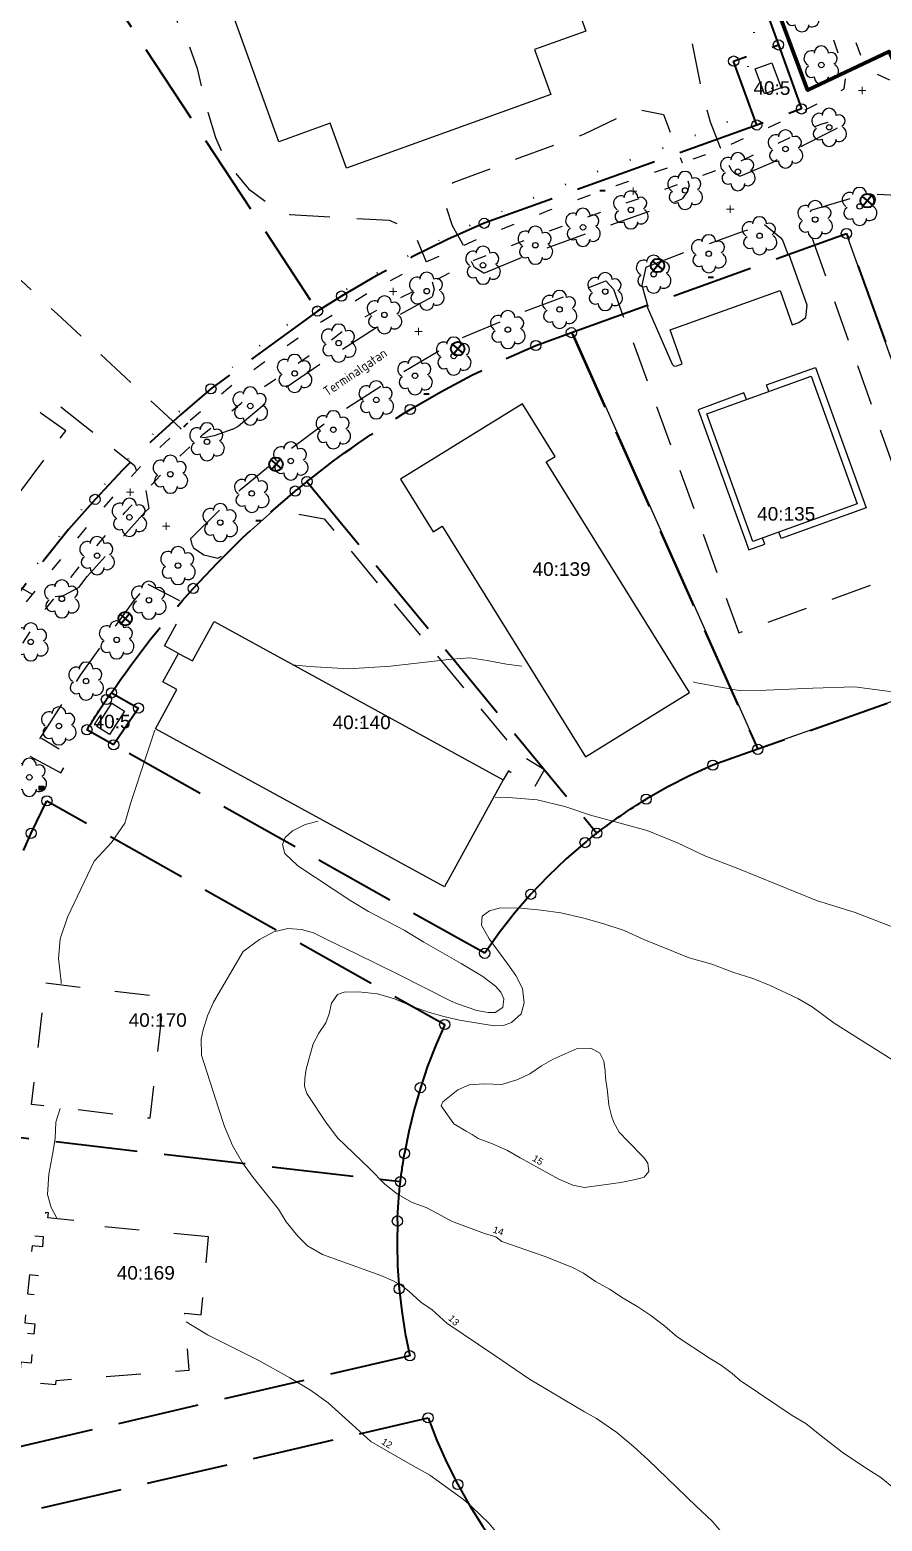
# Model space of a CAD drawing. Header units: metres. Extents: x -12 to 120691, y -61 to 6149382.
# Drawn here: x 119529.7 to 119655.1, y 6148446.3 to 6148665.6 of the extents above; entities that cross this region are included whole.
import ezdxf
from ezdxf.enums import TextEntityAlignment as Align

# ---------------------------------------------------------------- set-up
doc = ezdxf.new("R2010")
doc.units = ezdxf.units.M
for name, pattern in [('Annan_avgränsning_gångban', [6, 2, -4]), ('Annan_avgränsning_körbana', [10, 6, -4]), ('Annan_gräns', [0]), ('Fastighetsgräns', [16, 12, -4]), ('Heldragen__skalber__', [0]), ('Heldragen_linje', [2, 1, 1]), ('Prickad__fast_', [5, 0, -5]), ('Streckad__fast_', [10.24, 5.12, -5.12])]:
    doc.linetypes.add(name, pattern=pattern)
doc.layers.get('0').update_dxf_attribs({"linetype": 'CONTINUOUS'})
for name, color, linetype, lineweight in [('BYGPREL_LINE', 9, 'Streckad__fast_', 25), ('FASTGR_LINE', 7, 'Fastighetsgräns', 35), ('GÅNGBK_LINE', 9, 'Annan_avgränsning_gångban', 25), ('HÖJDK-1_LINE', 9, 'Heldragen_linje', 18), ('HÖJDK-2_LINE', 9, 'Heldragen_linje', 18), ('HÖJDK-5_LINE', 9, 'Heldragen_linje', 18), ('INDUS.L_LINE', 9, 'Heldragen_linje', 25), ('KÖRBANK_LINE', 9, 'Annan_avgränsning_körbana', 25), ('KÖRBSTK_LINE', 9, 'Heldragen_linje', 25), ('KÖRBT.K_LINE', 9, 'Annan_avgränsning_körbana', 25), ('RÄTTIGR_LINE', 9, 'Annan_gräns', 70), ('STAKE_LINE', 9, 'staket', 25), ('TRAFO.L_LINE', 9, 'Heldragen_linje', 25), ('TRAFO.T_LINE', 9, 'Heldragen_linje', 25), ('ÅKER.B_LINE', 9, 'Prickad__fast_', 35)]:
    doc.layers.add(name, color=color, linetype=linetype, lineweight=lineweight)
for name, color, linetype in [('FASTID_POINT', 9, 'CONTINUOUS'), ('FREGNRT_TEXT', 9, 'CONTINUOUS'), ('GRÄ_POINT', 9, 'CONTINUOUS'), ('HPF_POINT', 7, 'CONTINUOUS'), ('HTXT1_TEXT', 9, 'CONTINUOUS'), ('HTXT2_TEXT', 9, 'CONTINUOUS'), ('HTXT5_TEXT', 9, 'CONTINUOUS'), ('STOLP.B_POINT', 9, 'CONTINUOUS'), ('TRÄD.LÖ_POINT', 9, 'CONTINUOUS'), ('VBP_POINT', 9, 'CONTINUOUS'), ('VSV_POINT', 5, 'CONTINUOUS'), ('väg-gatunamn text', 3, 'CONTINUOUS')]:
    doc.layers.add(name, color=color, linetype=linetype)
doc.styles.add('ISO', font='iso.shx')
doc.styles.add('Standard_CAD', font='ARIAL.TTF', dxfattribs={"height": 0.2})
doc.linetypes.add('staket', pattern='A,15,["//",ISO,S=3,R=0,X=0,Y=-1.5],15', length=30)

# ---------------------------------------------------------------- blocks, each defined once
blk = doc.blocks.new('Gränspunkt')
at = {"color": 0, "linetype": 'Heldragen__skalber__', "lineweight": 25}
blk.add_circle((0, 0), 0.5, dxfattribs=at)
blk = doc.blocks.new('Rutnätspunkt_1')
at = {"color": 0, "linetype": 'Heldragen__skalber__', "lineweight": 25, "flags": 128}
for points in [[(-0.5, 0), (-0.08, 0)], [(0, 0.5), (0, 0.08)], [(0.5, 0), (0.08, 0)], [(0, -0.5), (0, -0.08)]]:
    blk.add_lwpolyline(points, dxfattribs=at)
blk = doc.blocks.new('Plus__fast_')
at = {"color": 0, "linetype": 'Heldragen__skalber__', "lineweight": 0, "flags": 128}
for points in [[(-0.0675, 0), (0.0675, 0)], [(0, -0.0675), (0, 0.0675)]]:
    blk.add_lwpolyline(points, dxfattribs=at)
blk = doc.blocks.new('Belysningsstolpe')
at = {"color": 0, "linetype": 'Heldragen__skalber__', "lineweight": 35, "flags": 128}
for points in [[(-0.38, 0.32), (0.38, -0.32)], [(-0.32, -0.38), (0.32, 0.38)]]:
    blk.add_lwpolyline(points, dxfattribs=at)
at = {"color": 0, "linetype": 'Heldragen__skalber__', "lineweight": 35}
blk.add_circle((0, 0), 0.5, dxfattribs=at)
blk = doc.blocks.new('LÖVTRÄD', base_point=(2, 2))
blk.add_circle((2, 2), 0.08)
for centre, radius, start, end in [((1.712, 2.192), 0.222, 59.744, 239.744), ((2, 2.352), 0.208, 0, 180), ((2.288, 2.192), 0.179, 296.565, 116.565), ((1.712, 1.808), 0.179, 116.565, 296.565), ((2.288, 1.808), 0.222, 239.744, 59.744), ((2, 1.648), 0.208, 180, 0)]:
    blk.add_arc(centre, radius, start, end)
blk = doc.blocks.new('VBP')
blk.add_hatch(color=0).paths.add_polyline_path([(0.4, -0.3), (-0.4, -0.3), (-0.4, 0.3), (0.4, 0.3)], flags=0)
at = {"color": 0, "linetype": 'Heldragen__skalber__', "lineweight": 0, "flags": 128}
blk.add_lwpolyline([(0.4, -0.3), (-0.4, -0.3), (-0.4, 0.3), (0.4, 0.3), (0.4, -0.3)], dxfattribs=at)
blk = doc.blocks.new('Ventil')
at = {"color": 0, "linetype": 'Heldragen__skalber__', "lineweight": 35, "flags": 128}
blk.add_lwpolyline([(-0.4, 0), (0.4, 0)], dxfattribs=at)

msp = doc.modelspace()

# ---------------------------------------------------------------- linework, layer by layer
at = {"layer": 'BYGPREL_LINE', "flags": 128}
for points in [[(119532.049, 6148525.425), (119549.432, 6148523.406), (119547.355, 6148505.526), (119529.972, 6148507.545), (119532.049, 6148525.425)], [(119556.014, 6148488.084), (119540.387, 6148489.598), (119540.435, 6148490.096), (119532.373, 6148490.878), (119532.446, 6148491.624), (119532.047, 6148491.663), (119531.974, 6148490.916), (119530.482, 6148491.06), (119530.211, 6148488.274), (119531.704, 6148488.129), (119531.56, 6148486.636), (119530.066, 6148486.781), (119529.797, 6148483.994), (119531.29, 6148483.849), (119531.145, 6148482.356), (119529.652, 6148482.501), (119529.382, 6148479.714), (119530.874, 6148479.57), (119530.73, 6148478.077), (119529.237, 6148478.222), (119528.966, 6148475.434), (119530.459, 6148475.29), (119530.315, 6148473.797), (119528.821, 6148473.941), (119528.552, 6148471.154), (119530.045, 6148471.009), (119529.9, 6148469.516), (119528.407, 6148469.661), (119528.137, 6148466.875), (119529.63, 6148466.73), (119529.558, 6148465.983), (119529.956, 6148465.944), (119530.028, 6148466.692), (119533.532, 6148466.351), (119533.592, 6148466.969), (119553.15, 6148468.496), (119552.496, 6148476.87), (119554.903, 6148476.637), (119556.014, 6148488.084)]]:
    msp.add_lwpolyline(points, dxfattribs=at)
at = {"layer": 'FASTGR_LINE', "flags": 128}
for points in [[(119560.021, 6148723.762), (119611.369, 6148742.278), (119639.819, 6148663.385)], [(119520.459, 6148702.832), (119572.039, 6148624.248)], [(119636.626, 6148651.604), (119633.234, 6148661.01), (119639.819, 6148663.385)], [(119639.819, 6148663.385), (119643.211, 6148653.978), (119636.626, 6148651.604)], [(119636.626, 6148651.604), (119596.557, 6148637.154)], [(119596.557, 6148637.154), (119591.167, 6148634.765), (119585.871, 6148632.182), (119580.669, 6148629.408), (119575.57, 6148626.447)], [(119609.365, 6148621.074), (119649.817, 6148635.661), (119672.605, 6148572.465), (119636.78, 6148559.793)], [(119575.57, 6148626.447), (119572.039, 6148624.248)], [(119572.039, 6148624.248), (119556.352, 6148612.816)], [(119585.668, 6148609.766), (119590.155, 6148612.371), (119594.731, 6148614.813), (119599.394, 6148617.087), (119604.138, 6148619.19)], [(119604.138, 6148619.19), (119609.365, 6148621.074)], [(119609.365, 6148621.074), (119636.78, 6148559.793)], [(119556.352, 6148612.816), (119551.872, 6148608.985), (119547.534, 6148604.993), (119543.343, 6148600.847), (119539.307, 6148596.551)], [(119553.757, 6148583.457), (119557.309, 6148587.237), (119560.996, 6148590.886), (119564.814, 6148594.399), (119568.756, 6148597.771)], [(119570.481, 6148599.171), (119613.111, 6148547.464)], [(119539.307, 6148596.551), (119535.428, 6148592.112), (119531.712, 6148587.534), (119528.166, 6148582.825), (119524.793, 6148577.99)], [(119541.738, 6148568.088), (119545.711, 6148565.861), (119542.046, 6148560.458)], [(119542.046, 6148560.458), (119538.113, 6148562.67)], [(119596.617, 6148529.788), (119542.046, 6148560.458)], [(119636.78, 6148559.793), (119630.18, 6148557.458)], [(119630.18, 6148557.458), (119626.83, 6148555.949), (119623.556, 6148554.278), (119620.365, 6148552.451)], [(119529.92, 6148547.44), (119532.233, 6148552.209), (119590.735, 6148519.328)], [(119523.184, 6148529.942), (119524.652, 6148534.397), (119526.266, 6148538.801), (119528.022, 6148543.151), (119529.92, 6148547.44)], [(119611.377, 6148546.076), (119608.598, 6148543.67), (119605.938, 6148541.13), (119603.404, 6148538.468)], [(119603.404, 6148538.468), (119601.002, 6148535.685), (119598.738, 6148532.789), (119596.617, 6148529.788)], [(119590.735, 6148519.328), (119589.408, 6148516.279), (119588.213, 6148513.176), (119587.156, 6148510.025)], [(119587.156, 6148510.025), (119586.237, 6148506.828), (119585.459, 6148503.596), (119584.822, 6148500.332)], [(119517.674, 6148503.94), (119584.226, 6148496.209)], [(119583.78, 6148490.416), (119583.721, 6148487.09), (119583.81, 6148483.766), (119584.043, 6148480.449)], [(119584.043, 6148480.449), (119584.421, 6148477.145), (119584.944, 6148473.86), (119585.609, 6148470.601)], [(119585.609, 6148470.601), (119520.36, 6148455.383)], [(119360.066, 6148408.243), (119588.293, 6148461.473)], [(119588.293, 6148461.473), (119589.596, 6148458.135), (119591.054, 6148454.864), (119592.665, 6148451.665)], [(119592.665, 6148451.665), (119594.426, 6148448.544), (119596.332, 6148445.511), (119598.377, 6148442.572)]]:
    msp.add_lwpolyline(points, dxfattribs=at)
for points in [[(119570.481, 6148599.171, -0.0324079), (119585.668, 6148609.766)], [(119568.756, 6148597.771, -0.0038841), (119570.481, 6148599.171)], [(119541.738, 6148568.088, -0.0341494), (119553.757, 6148583.457)], [(119538.113, 6148562.67, -0.0092636), (119540.984, 6148567.123, -0.002141), (119541.738, 6148568.088)], [(119613.111, 6148547.464, -0.0289821), (119620.365, 6148552.451)], [(119611.377, 6148546.076, -0.0073069), (119613.111, 6148547.464)], [(119584.226, 6148496.209, -0.0137059), (119584.822, 6148500.332)], [(119583.78, 6148490.416, -0.0191194), (119584.226, 6148496.209)]]:
    msp.add_lwpolyline(points, format="xyb", dxfattribs=at)
at = {"layer": 'GÅNGBK_LINE', "flags": 128}
for points in [[(119517.805, 6148568.902), (119519.37, 6148568.649), (119520.628, 6148569.248), (119521.546, 6148570.099), (119528.547, 6148580.631), (119538.938, 6148593.493), (119547.156, 6148602.695), (119553.188, 6148608.103), (119559.122, 6148613.112), (119565.752, 6148617.89), (119572.402, 6148622.552), (119580.486, 6148627.549), (119587.565, 6148631.282), (119596.572, 6148635.265), (119606.212, 6148639.126), (119615.945, 6148642.718), (119630.014, 6148647.575), (119638.299, 6148651.202), (119642.247, 6148653.115), (119646.579, 6148655.223), (119649.493, 6148656.938), (119649.738, 6148659.016), (119644.929, 6148672.781), (119637.999, 6148691.911), (119628.664, 6148717.621), (119621.64, 6148737.03), (119615.742, 6148753.49), (119610.614, 6148767.749), (119609.459, 6148771.274), (119608.441, 6148773.506), (119607.195, 6148775.094), (119605.91, 6148775.858), (119603.639, 6148775.982), (119602.499, 6148775.662), (119593.137, 6148771.913), (119579.829, 6148766.506), (119569.316, 6148762.569), (119561.703, 6148760.219), (119549.316, 6148756.784), (119541.358, 6148754.923), (119534.025, 6148752.642), (119529.676, 6148751.054), (119524.594, 6148748.67), (119518.204, 6148745.284), (119511.15, 6148741.563), (119505.237, 6148738.593), (119499.758, 6148735.841), (119495.093, 6148733.825), (119489.609, 6148731.497), (119486.4, 6148730.597), (119482.537, 6148729.765), (119472.112, 6148728.506), (119460.769, 6148726.544), (119452.646, 6148724.955), (119445.926, 6148722.991), (119440.37, 6148721.358), (119438.09, 6148720.473), (119437.551, 6148719.344), (119437.757, 6148717.016), (119440.27, 6148707.448), (119442.85, 6148696.735), (119446.649, 6148680.536), (119447.883, 6148673.094), (119447.928, 6148668.497), (119447.59, 6148663.275), (119446.867, 6148658.612), (119445.7, 6148654.414), (119443.105, 6148648.915), (119440.578, 6148645.031), (119436.947, 6148640.654), (119433.34, 6148635.87), (119431.581, 6148632.757), (119430.561, 6148629.611), (119430.325, 6148626.109), (119430.985, 6148622.146), (119432.095, 6148619.433), (119432.809, 6148617.629), (119434.425, 6148615.81)], [(119656.222, 6148658.222), (119652.878, 6148659.67), (119652.54, 6148660.198), (119646.503, 6148676.651), (119639.386, 6148696.631), (119631.159, 6148719.15), (119622.064, 6148744.48), (119616.967, 6148758.772), (119613.763, 6148768.627), (119615.919, 6148769.468), (119618.321, 6148769.697), (119619.648, 6148769.712)], [(119554.809, 6148605.733), (119555.176, 6148606.076), (119560.785, 6148610.717), (119566.807, 6148614.938), (119572.153, 6148618.615), (119577.17, 6148622.325), (119582.483, 6148625.37), (119588.123, 6148628.154), (119595.152, 6148631.773), (119600.276, 6148633.795), (119607.896, 6148636.698), (119614.055, 6148638.947), (119622.603, 6148641.969), (119634.005, 6148646.204), (119638.411, 6148648.285), (119643.159, 6148650.534), (119646.059, 6148651.745), (119647.953, 6148652.213), (119648.751, 6148652.077), (119649.674, 6148651.935)], [(119524.967, 6148565.72), (119524.113, 6148565.829), (119523.753, 6148566.373), (119523.819, 6148568.056), (119524.334, 6148568.97), (119532.047, 6148580.403), (119537.25, 6148586.985), (119543.682, 6148594.6), (119550.156, 6148601.399), (119554.809, 6148605.733)]]:
    msp.add_lwpolyline(points, dxfattribs=at)
at = {"layer": 'HÖJDK-1_LINE', "flags": 128}
for points in [[(119598.157, 6148552.744), (119600.116, 6148552.695), (119604.329, 6148552.348), (119608.397, 6148551.4), (119612.155, 6148550.089), (119620.508, 6148547.864), (119625.076, 6148546.002), (119628.98, 6148544.14), (119633.832, 6148542.252), (119645.437, 6148537.576), (119651.112, 6148535.788), (119656.569, 6148533.676), (119667.051, 6148529.655), (119677.304, 6148525.876), (119683.88, 6148523.369), (119688.293, 6148521.441), (119699.247, 6148516.243), (119702.831, 6148514.706), (119706.663, 6148513.44), (119713.604, 6148510.847), (119716.186, 6148509.562), (119719.224, 6148507.649), (119726.659, 6148502.712), (119729.055, 6148501.129), (119730.456, 6148499.865), (119733.573, 6148496.514), (119738.944, 6148491.086), (119739.273, 6148490.803)], [(119758.023, 6148464.254), (119758.087, 6148464.142), (119758.629, 6148462.804), (119759.139, 6148461.094), (119760.336, 6148458.72), (119760.435, 6148457.335), (119761.238, 6148455.351), (119763.158, 6148452.301), (119765.768, 6148449.517), (119767.225, 6148447.847), (119767.871, 6148446.014), (119768.427, 6148443.71), (119768.642, 6148441.859), (119768.016, 6148440.401), (119767.44, 6148438.867), (119765.658, 6148433.552), (119764.89, 6148430.115), (119763.948, 6148426.751), (119763.283, 6148425.466), (119762.343, 6148423.941), (119760.792, 6148421.966), (119759.267, 6148420.362), (119756.557, 6148418.179), (119752.961, 6148416.276), (119748.656, 6148414.578), (119745.36, 6148413.458), (119742.335, 6148412.188), (119739.07, 6148410.624), (119733.619, 6148408.386), (119732.181, 6148408.051), (119722.163, 6148406.162), (119717.218, 6148406.038), (119715.017, 6148406.421), (119712.79, 6148407.025), (119709.972, 6148407.924), (119707.276, 6148408.562), (119698.076, 6148410.758), (119695.512, 6148411.925), (119687.011, 6148416.012), (119683.552, 6148418.242), (119678.537, 6148421.354), (119671.107, 6148425.682), (119667.819, 6148426.746), (119664.209, 6148428.084), (119660.403, 6148429.767), (119657.191, 6148431.762), (119654.795, 6148433.041), (119649.16, 6148435.858), (119644.636, 6148437.488), (119639.326, 6148439.059), (119634.727, 6148441.094), (119632.324, 6148443.641), (119630.096, 6148446.265), (119627.738, 6148448.481), (119620.661, 6148455.273), (119618.527, 6148457.248), (119616.059, 6148459.324), (119613.045, 6148461.37), (119611.273, 6148462.333), (119603.219, 6148467.151), (119598.132, 6148470.648), (119591.074, 6148475.414), (119588.878, 6148477.354), (119587.21, 6148478.48), (119585.459, 6148480.099), (119584.397, 6148480.949), (119583.15, 6148481.624), (119581.32, 6148482.394), (119572.754, 6148485.513), (119570.556, 6148486.789), (119569.13, 6148488.165), (119567.401, 6148490.318), (119566.273, 6148492.166), (119562.586, 6148496.806), (119561.014, 6148498.957), (119559.531, 6148501.512), (119558.35, 6148504.337), (119557.444, 6148507.038), (119554.947, 6148514.787), (119554.933, 6148517.138), (119555.211, 6148518.542), (119555.864, 6148520.594), (119556.754, 6148522.597), (119561.116, 6148530.033), (119563.486, 6148531.803), (119565.593, 6148532.953), (119567.649, 6148533.428), (119569.678, 6148533.279), (119571.434, 6148532.787), (119573.708, 6148531.666), (119577.76, 6148529.729), (119583.84, 6148526.737), (119591.667, 6148522.753), (119592.619, 6148522.372), (119595.45, 6148521.394), (119597.107, 6148521.097), (119598.147, 6148521.069), (119599.306, 6148521.832), (119599.409, 6148523.106), (119599.015, 6148524.073), (119598.21, 6148524.978), (119596.346, 6148526.359), (119593.158, 6148528.283), (119587.674, 6148531.425), (119584.76, 6148533.196), (119579.545, 6148535.959), (119576.927, 6148537.528), (119569.121, 6148542.636), (119567.219, 6148544.475), (119566.867, 6148545.788), (119567.251, 6148546.826), (119568.369, 6148547.807), (119570.203, 6148548.73), (119572.127, 6148549.208)]]:
    msp.add_lwpolyline(points, dxfattribs=at)
at = {"layer": 'HÖJDK-2_LINE', "flags": 128}
for points in [[(119568.281, 6148572.232), (119570.875, 6148571.993), (119576.642, 6148571.64), (119582.749, 6148572), (119591.782, 6148573.07), (119594.43, 6148573.228), (119597.003, 6148572.851), (119599.823, 6148572.323), (119602.102, 6148572.009)], [(119627.26, 6148569.692), (119627.542, 6148569.624), (119634.351, 6148568.409), (119638.027, 6148568.47), (119644.872, 6148568.766), (119651.011, 6148568.988), (119655.848, 6148568.344), (119661.527, 6148567.886), (119665.899, 6148567.15), (119669.607, 6148565.644), (119672.616, 6148564.091), (119675.655, 6148562.363), (119678.867, 6148560.75), (119681.587, 6148559.817), (119687.935, 6148557.687), (119690.682, 6148557.562), (119693.102, 6148557.702), (119694.13, 6148558.032), (119695.118, 6148558.311), (119696.623, 6148557.987), (119697.945, 6148557.149), (119698.813, 6148557.431), (119698.816, 6148557.535)], [(119534.316, 6148525.336), (119534.303, 6148525.632), (119533.945, 6148529.048), (119534.167, 6148531.895), (119535.281, 6148535.083), (119539.168, 6148543.356), (119541.712, 6148546.106), (119543.69, 6148548.908), (119544.629, 6148552.116), (119546.751, 6148558.508), (119548.124, 6148562.631)], [(119745.15, 6148449.352), (119745.073, 6148448.09), (119745.376, 6148444.333), (119745.379, 6148439.828), (119744.803, 6148437.628), (119743.838, 6148435.205), (119742.301, 6148432.809), (119740.851, 6148431.056), (119739.054, 6148429.1), (119736.995, 6148427.393), (119731.313, 6148423.104), (119728.089, 6148421.166), (119726.055, 6148420.102), (119724.173, 6148419.501), (119722.068, 6148419.263), (119719.642, 6148419.27), (119713.655, 6148419.796), (119711.331, 6148420.73), (119706.337, 6148422.872), (119703.915, 6148423.833), (119695.642, 6148427.87), (119691.614, 6148429.857), (119689.28, 6148431.341), (119681.748, 6148436.645), (119679.475, 6148437.951), (119676.04, 6148439.845), (119674.842, 6148440.294), (119673.382, 6148440.707), (119671.663, 6148441.031), (119668.694, 6148441.273), (119662.707, 6148442.238), (119660.619, 6148444.054), (119659.529, 6148446.038), (119658.591, 6148448.442), (119656.787, 6148451.121), (119654.874, 6148452.697), (119652.454, 6148454.198), (119649.218, 6148456.438), (119645.885, 6148458.951), (119643.861, 6148460.637), (119641.835, 6148461.823), (119639.588, 6148463.338), (119634.203, 6148466.964), (119633.018, 6148467.972), (119631.438, 6148469.152), (119629.684, 6148470.252), (119624.917, 6148473.402), (119623.116, 6148474.95), (119621.066, 6148476.513), (119619.165, 6148477.798), (119616.991, 6148479.082), (119614.99, 6148480.412), (119612.915, 6148481.541), (119611.161, 6148482.74), (119609.456, 6148483.626), (119605.377, 6148485.228), (119599.146, 6148487.404), (119598.271, 6148488.068), (119596.613, 6148488.568), (119591.744, 6148490.375), (119589.693, 6148491.529), (119587.988, 6148492.396), (119585.936, 6148493.161), (119583.787, 6148494.383), (119581.935, 6148495.852), (119579.748, 6148498.075), (119574.973, 6148502.659), (119573.261, 6148504.942), (119570.479, 6148509.16), (119570.131, 6148510.273), (119570.145, 6148511.387), (119570.355, 6148512.747), (119571.386, 6148516.457), (119572.206, 6148518.063), (119573.238, 6148519.545), (119573.74, 6148520.905), (119574.1, 6148522.463), (119574.954, 6148523.711), (119575.946, 6148524.058), (119578.05, 6148524.123), (119580.87, 6148523.811), (119583.343, 6148523.108), (119586.012, 6148521.976), (119588.485, 6148521.106), (119590.586, 6148520.482), (119592.912, 6148519.978), (119598.032, 6148519.103), (119599.381, 6148519.161), (119600.584, 6148519.634), (119601.985, 6148520.874), (119602.427, 6148522.507), (119602.177, 6148524.61), (119601.213, 6148526.52), (119600.031, 6148528.207), (119597.273, 6148531.928), (119596.14, 6148533.936), (119596.249, 6148535.272), (119597.302, 6148536.05), (119598.925, 6148536.478), (119601.92, 6148536.416), (119604.938, 6148536.139), (119607.809, 6148535.74), (119611.221, 6148534.954), (119614.14, 6148534.106), (119617.107, 6148533.121), (119620.048, 6148531.844), (119626.673, 6148529.129), (119630.011, 6148528.211), (119633.101, 6148527.037), (119636.192, 6148526.017), (119638.59, 6148525.067), (119642.692, 6148523.165), (119644.792, 6148521.909), (119648.002, 6148519.509), (119656.481, 6148514.173), (119666.655, 6148508.499), (119669.152, 6148507.489), (119671.203, 6148506.852), (119674.419, 6148506.107), (119678.58, 6148505.318), (119681.745, 6148504.276), (119684.118, 6148503.085), (119689.159, 6148500.58), (119694.573, 6148498.451), (119699.244, 6148496.41), (119702.258, 6148494.749), (119711.203, 6148489.999), (119715.156, 6148487.651), (119716.552, 6148486.574), (119717.922, 6148485.6), (119719.749, 6148484.198), (119720.416, 6148483.723), (119723.131, 6148481.43), (119726.416, 6148478.892), (119730.096, 6148475.535), (119731.091, 6148474.258), (119732.081, 6148472.497), (119735.792, 6148466.694), (119737.936, 6148462.962), (119738.293, 6148461.872), (119739.06, 6148459.815), (119740.482, 6148456.333), (119741.226, 6148454.622), (119741.906, 6148452.752), (119745.15, 6148449.352)], [(119533.667, 6148490.836), (119532.878, 6148492.414), (119532.298, 6148494.341), (119532.492, 6148497.31), (119533.106, 6148500.426), (119533.432, 6148502.579), (119533.546, 6148504.952), (119534.167, 6148506.96)], [(119695.661, 6148388.054), (119695.655, 6148388.085), (119693.75, 6148390.987), (119691.206, 6148393.99), (119689.934, 6148395.751), (119687.18, 6148399.467), (119684.934, 6148401.364), (119682.291, 6148402.884), (119679.3, 6148404.052), (119676.61, 6148404.757), (119670.775, 6148406.672), (119668.4, 6148407.144), (119665.734, 6148407.453), (119662.64, 6148407.575), (119654.851, 6148407.856), (119651.611, 6148408.666), (119648.002, 6148410.049), (119644.642, 6148412.031), (119642.45, 6148413.553), (119640.475, 6148415.225), (119638.425, 6148416.493), (119635.41, 6148418.079), (119628.448, 6148421.645), (119624.425, 6148423.179), (119618.276, 6148425.849), (119615.264, 6148428.105), (119610.077, 6148431.423), (119607.761, 6148432.903), (119605.463, 6148434.22), (119603.091, 6148436.668), (119601.656, 6148439.321), (119601.265, 6148440.676), (119599.746, 6148443.008), (119597.239, 6148445.986), (119594.672, 6148448.451), (119593.519, 6148449.458), (119588.568, 6148453.022), (119584.985, 6148455.037), (119579.877, 6148457.977), (119577.187, 6148460.45), (119573.583, 6148463.688), (119571.015, 6148465.52), (119567.977, 6148467.366), (119563.387, 6148469.886), (119555.85, 6148473.668), (119552.707, 6148475.573)]]:
    msp.add_lwpolyline(points, dxfattribs=at)
at = {"layer": 'HÖJDK-5_LINE', "flags": 128}
msp.add_lwpolyline([(119590.195, 6148507.361), (119590.452, 6148507.948), (119592.685, 6148509.712), (119594.345, 6148510.431), (119596.524, 6148510.588), (119599.122, 6148510.496), (119601.502, 6148511.241), (119603.236, 6148512.058), (119604.991, 6148513.229), (119606.702, 6148514.214), (119610.197, 6148515.768), (119612.252, 6148515.829), (119613.561, 6148515.121), (119614.153, 6148513.943), (119614.335, 6148512.531), (119614.395, 6148511.473), (119614.681, 6148509.443), (119614.859, 6148507.437), (119615.283, 6148505.889), (119615.622, 6148504.922), (119616.412, 6148503.509), (119617.705, 6148502.106), (119620.03, 6148499.746), (119620.633, 6148498.903), (119620.762, 6148497.716), (119620.067, 6148496.861), (119618.79, 6148496.506), (119616.661, 6148496.089), (119611.288, 6148495.331), (119609.587, 6148495.699), (119607.536, 6148496.565), (119601.853, 6148499.713), (119599.975, 6148500.772), (119597.751, 6148501.774), (119595.674, 6148502.532), (119594.785, 6148503.138), (119593.888, 6148503.63), (119592.092, 6148504.711), (119592.079, 6148504.717), (119590.195, 6148507.361)], dxfattribs=at)
at = {"layer": 'INDUS.L_LINE', "flags": 128}
for points in [[(119545.849, 6148706.006), (119590.992, 6148722.283), (119611.498, 6148665.407), (119603.963, 6148662.691), (119606.338, 6148656.103), (119576.286, 6148645.269), (119573.91, 6148651.856), (119566.356, 6148649.132), (119545.849, 6148706.006)], [(119651.393, 6148595.915), (119636.037, 6148590.378), (119629.279, 6148609.12), (119644.634, 6148614.657), (119651.393, 6148595.915)], [(119626.749, 6148568.158), (119605.68, 6148602.072), (119606.982, 6148602.878), (119602.186, 6148610.623), (119584.245, 6148599.518), (119589.034, 6148591.783), (119590.359, 6148592.604), (119611.437, 6148558.671), (119626.749, 6148568.158)], [(119556.847, 6148578.591), (119599.353, 6148555.311), (119590.715, 6148539.542), (119548.2, 6148562.817), (119551.335, 6148568.612), (119549.3, 6148569.728), (119551.584, 6148573.905), (119553.651, 6148572.808), (119556.847, 6148578.591)]]:
    msp.add_lwpolyline(points, dxfattribs=at)
at = {"layer": 'KÖRBANK_LINE', "flags": 128}
for points in [[(119634.167, 6148644.109), (119634.558, 6148644.22), (119638.877, 6148646.108), (119643.328, 6148648.563), (119648.149, 6148650.982), (119649.674, 6148651.935)], [(119634.167, 6148644.109), (119633.459, 6148644.412), (119632.954, 6148644.916), (119632.577, 6148645.674)], [(119626.471, 6148643.406), (119626.694, 6148642.689), (119626.391, 6148641.78), (119625.685, 6148640.77)], [(119644.642, 6148639.091), (119644.952, 6148639.16), (119650.7, 6148640.906), (119654.248, 6148641.46), (119657.249, 6148641.302), (119660.049, 6148640.523), (119662.625, 6148639.175), (119665.268, 6148636.782), (119667.894, 6148632.968), (119671.732, 6148626.547), (119674.665, 6148620.549), (119677.369, 6148614.364), (119682.714, 6148600.455), (119688.323, 6148587.177), (119693.179, 6148576.977), (119698.455, 6148566.262), (119706.185, 6148551.745), (119712.728, 6148540.103), (119720.546, 6148527.528), (119726.802, 6148517.633), (119737.17, 6148502.551), (119750.285, 6148483.867), (119764.82, 6148463.494), (119765.266, 6148462.632), (119765.369, 6148460.998), (119765.231, 6148459.81), (119764.605, 6148458.513), (119763.563, 6148457.339), (119769.102, 6148450.042), (119770.918, 6148451.238), (119773.016, 6148450.845), (119775.437, 6148447.595), (119781.469, 6148437.32), (119787.746, 6148427.081), (119791.993, 6148418.769), (119796.222, 6148410.644), (119800.965, 6148400.208), (119803.8, 6148393.324), (119806.788, 6148384.857), (119809.473, 6148377.701)], [(119596.512, 6148629.797), (119603.478, 6148632.698), (119613.23, 6148636.242), (119624.737, 6148640.353), (119625.685, 6148640.77)], [(119620.324, 6148630.691), (119626.082, 6148632.902), (119634.693, 6148635.999), (119637.747, 6148636.996)], [(119637.747, 6148636.996), (119640.195, 6148634.999), (119640.457, 6148634.58), (119641.269, 6148632.449)], [(119596.512, 6148629.797), (119595.12, 6148630.637), (119594.664, 6148631.521)], [(119620.324, 6148630.692), (119619.731, 6148628.044), (119620.588, 6148624.936)], [(119553.333, 6148590.749), (119560.707, 6148598.004), (119567.477, 6148603.525), (119574.972, 6148609.114), (119584.278, 6148615.078), (119592.704, 6148620.077), (119602.227, 6148624.076), (119613.723, 6148628.384), (119614.434, 6148628.669)], [(119588.872, 6148628.54), (119589.195, 6148627.478), (119588.917, 6148626.358)], [(119559.58, 6148606.858), (119560.327, 6148607.284), (119560.429, 6148607.37), (119566.453, 6148612.404), (119573.06, 6148616.917), (119580.53, 6148621.754), (119587.708, 6148625.719), (119588.917, 6148626.358)], [(119551.963, 6148606.898), (119551.822, 6148607.029)], [(119559.58, 6148606.858), (119556.826, 6148605.889), (119555.398, 6148605.609), (119554.763, 6148605.691)], [(119546.787, 6148597.861), (119547.209, 6148595.21)], [(119536.943, 6148583.58), (119538.169, 6148585.188), (119546.706, 6148594.73), (119547.209, 6148595.21)], [(119531.189, 6148561.318), (119537.178, 6148570.701), (119545.059, 6148581.702), (119547.12, 6148584.05)], [(119536.943, 6148583.58), (119534.609, 6148582.371), (119533.469, 6148582.202)], [(119529.743, 6148558.768), (119534.274, 6148556.352), (119535.782, 6148558.719), (119531.447, 6148561.363)]]:
    msp.add_lwpolyline(points, dxfattribs=at)
at = {"layer": 'KÖRBSTK_LINE', "flags": 128}
for points in [[(119620.588, 6148624.936), (119620.506, 6148624.891), (119624.214, 6148616.444), (119624.502, 6148616.156), (119624.891, 6148616.172), (119625.671, 6148616.49), (119623.893, 6148621.473), (119640.066, 6148627.26), (119641.85, 6148622.219), (119642.823, 6148622.568), (119643.828, 6148623.287), (119644.038, 6148625.094), (119641.389, 6148632.492), (119641.269, 6148632.449)], [(119638.408, 6148612.412), (119638.048, 6148613.409), (119645.273, 6148615.958), (119652.704, 6148595.33), (119640.243, 6148590.808), (119639.896, 6148591.769)], [(119635.115, 6148611.225), (119634.747, 6148612.244), (119628.032, 6148609.739), (119635.456, 6148589.151), (119637.839, 6148589.962), (119637.499, 6148590.905)]]:
    msp.add_lwpolyline(points, dxfattribs=at)
at = {"layer": 'KÖRBT.K_LINE', "flags": 128}
for points in [[(119631.344, 6148648.158), (119631.285, 6148648.277), (119629.827, 6148652.026), (119628.504, 6148656.892), (119625.192, 6148673.878), (119610.382, 6148716.662), (119608.512, 6148721.601), (119607.084, 6148723.592), (119604.942, 6148725.104), (119597.901, 6148727.298), (119595.982, 6148727.649), (119591.765, 6148727.532), (119545.605, 6148710.903), (119542.251, 6148709.34), (119539.922, 6148707.71), (119539.105, 6148706.213), (119538.543, 6148703.535), (119538.437, 6148699.688), (119538.024, 6148693.647), (119538.452, 6148690.275), (119539.652, 6148687.187), (119541.921, 6148683.01), (119548.894, 6148671.827), (119553.077, 6148663.462), (119554.309, 6148659.916), (119555.883, 6148653.482), (119557.012, 6148649.752), (119558.681, 6148646.086), (119561.868, 6148642.241), (119565.586, 6148639.515), (119567.954, 6148638.46), (119582.582, 6148637.593), (119584.501, 6148636.824), (119585.479, 6148636.2), (119586.54, 6148635.046), (119587.99, 6148631.47)], [(119551.905, 6148606.952), (119533.796, 6148623.771), (119500.795, 6148654.443), (119493.6, 6148657.774), (119490.216, 6148657.858), (119487.459, 6148657.114), (119485.21, 6148656.005), (119483.579, 6148654.917), (119481.925, 6148653.356), (119464.181, 6148629.839), (119461.645, 6148623.944), (119461.143, 6148621.952), (119461.452, 6148618.216), (119462.195, 6148615.515), (119463.428, 6148613.194), (119464.725, 6148611.533)], [(119593.474, 6148633.895), (119593.33, 6148634.183), (119591.875, 6148636.802), (119590.742, 6148640.234), (119590.7, 6148640.72), (119591.357, 6148642.358), (119591.998, 6148643.168), (119611.282, 6148650.31), (119618.336, 6148653.657), (119619.734, 6148653.808), (119622.918, 6148653.146), (119625.645, 6148646.067)], [(119614.434, 6148628.669), (119615.542, 6148627.46), (119616.996, 6148623.455), (119618.297, 6148620.086), (119634.006, 6148576.936), (119661.863, 6148587.022), (119644.175, 6148636.659), (119644.184, 6148637.781), (119644.642, 6148639.091)], [(119530.042, 6148582.58), (119530.115, 6148582.573), (119528.295, 6148583.577), (119518.577, 6148591.545), (119518.446, 6148591.741), (119518.76, 6148592.935), (119519.395, 6148593.241), (119523.059, 6148590.621), (119534.998, 6148606.619), (119531.364, 6148609.184), (119531.235, 6148609.473), (119531.857, 6148610.551), (119532.528, 6148610.791), (119533.803, 6148610.521), (119545.137, 6148601.551), (119545.401, 6148600.73)], [(119553.333, 6148590.749), (119553.54, 6148589.921), (119553.767, 6148589.439), (119555.323, 6148588.409), (119557.385, 6148587.9), (119558.138, 6148588.353), (119565.652, 6148595.031), (119573.002, 6148593.713), (119601.048, 6148559.716), (119601.58, 6148559.204), (119605.412, 6148556.83), (119603.994, 6148554.315), (119602.286, 6148555.279), (119600.095, 6148556.603), (119599.352, 6148555.321)], [(119551.569, 6148573.887), (119550.157, 6148574.649), (119549.538, 6148575.011), (119552.347, 6148580.271), (119552.329, 6148581.37), (119547.12, 6148584.05)]]:
    msp.add_lwpolyline(points, dxfattribs=at)
at = {"layer": 'RÄTTIGR_LINE', "flags": 128}
msp.add_lwpolyline([(120079.871, 6147227.068), (120069.516, 6147237.649), (120019.264, 6147302.617), (119990.275, 6147340.038), (119965.203, 6147378.194), (119941.429, 6147417.577), (119916.962, 6147462.229), (119869.886, 6147535.039), (119844.698, 6147608.543), (119838.192, 6147620.938), (119821.081, 6147681.273), (119812.34, 6147728.769), (119806.674, 6147765.779), (119805.489, 6147786.375), (119800.576, 6147854.139), (119795.878, 6147927.958), (119804.593, 6148023.709), (119791.224, 6148044.816), (119800.824, 6148055.189), (119806.788, 6148213.277), (119810.449, 6148276.191), (119808.323, 6148305.735), (119807.118, 6148322.382), (119794.372, 6148354.319), (119766.687, 6148414.434), (119656.089, 6148662.421), (119644.103, 6148656.724), (119601.307, 6148771.483)], dxfattribs=at)
at = {"layer": 'STAKE_LINE', "flags": 128}
msp.add_lwpolyline([(119609.608, 6148620.92), (119636.78, 6148559.928), (119672.468, 6148572.472), (119649.824, 6148635.593)], dxfattribs=at)
at = {"layer": 'TRAFO.L_LINE', "flags": 128}
msp.add_lwpolyline([(119541.437, 6148561.989), (119539.584, 6148563.164), (119541.764, 6148566.579), (119543.619, 6148565.395), (119541.437, 6148561.989)], dxfattribs=at)
at = {"layer": 'TRAFO.T_LINE', "flags": 128}
msp.add_lwpolyline([(119637.748, 6148656.187), (119636.407, 6148659.848), (119638.873, 6148660.751), (119640.213, 6148657.09), (119637.748, 6148656.187)], dxfattribs=at)
at = {"layer": 'ÅKER.B_LINE', "flags": 128}
msp.add_lwpolyline([(119611.278, 6148742.319), (119615.096, 6148733.026), (119620.347, 6148716.908), (119625.815, 6148700.964), (119631.368, 6148685.137), (119637.101, 6148668.899), (119636.346, 6148665.932), (119635.308, 6148660.954), (119635.332, 6148653.306), (119624.403, 6148648.739), (119612.403, 6148644.452), (119602.006, 6148640.118), (119593.046, 6148636.198), (119585.967, 6148632.636), (119576.899, 6148627.75), (119567.866, 6148622.428), (119560.968, 6148617.205), (119554.473, 6148611.812), (119546.787, 6148605.294), (119538.626, 6148596.56), (119532.47, 6148589.271), (119526.854, 6148581.771), (119522.702, 6148576.092), (119520.809, 6148573.338), (119515.175, 6148575.982), (119494.948, 6148587.456), (119479.519, 6148596.018), (119468.147, 6148602.264), (119457.356, 6148608.338), (119447.889, 6148614.141), (119443.868, 6148616.603), (119441.456, 6148618.403), (119440.858, 6148620.119), (119441.727, 6148622.858), (119448.877, 6148633.673), (119456.223, 6148643.78), (119465.974, 6148655.232), (119472.586, 6148663.202), (119479.143, 6148669.93), (119488.4, 6148678.713), (119497.078, 6148686.5), (119505.675, 6148693.233), (119515.344, 6148700.055), (119528.444, 6148707.684), (119540.118, 6148714.366)], dxfattribs=at)

# ---------------------------------------------------------------- block references
at = {"layer": 'FASTID_POINT', "yscale": 0.1000000014901161}
for p, xscale, rotation in [((119638.857, 6148657.048), 0.1000000015027373, 357.3400851355497), ((119541.806, 6148563.879), 0.1000000014858606, 355.2109544387812)]:
    msp.add_blockref('Rutnätspunkt_1', p, dxfattribs=dict(at, xscale=xscale, rotation=rotation))
at = {"layer": 'FASTID_POINT', "xscale": 0.1000000014901161, "yscale": 0.1000000014901161}
for p in [(119640.961, 6148594.422), (119607.923, 6148586.3), (119578.518, 6148563.755), (119548.524, 6148519.979), (119546.773, 6148482.793)]:
    msp.add_blockref('Rutnätspunkt_1', p, dxfattribs=at)
at = {"layer": 'GRÄ_POINT', "xscale": 1.500000000076728, "yscale": 1.5, "rotation": 63.45294354166514}
for p in [(119639.819, 6148663.385), (119633.234, 6148661.01), (119643.211, 6148653.978), (119636.626, 6148651.604), (119596.557, 6148637.154), (119649.817, 6148635.661), (119575.57, 6148626.447), (119572.039, 6148624.248), (119609.365, 6148621.074), (119604.138, 6148619.19), (119556.352, 6148612.816), (119585.668, 6148609.766), (119570.481, 6148599.171), (119539.307, 6148596.551), (119568.756, 6148597.771), (119553.757, 6148583.457), (119541.738, 6148568.088), (119540.984, 6148567.123), (119545.711, 6148565.861), (119538.113, 6148562.67), (119542.045, 6148560.457), (119636.78, 6148559.793), (119630.18, 6148557.458), (119532.233, 6148552.209), (119620.365, 6148552.451), (119529.921, 6148547.44), (119611.377, 6148546.076), (119613.111, 6148547.464), (119603.404, 6148538.468), (119596.617, 6148529.788), (119590.736, 6148519.328), (119587.156, 6148510.025), (119584.822, 6148500.332), (119584.226, 6148496.209), (119583.78, 6148490.416), (119584.043, 6148480.449), (119585.609, 6148470.601), (119588.293, 6148461.473), (119592.665, 6148451.665)]:
    msp.add_blockref('Gränspunkt', p, dxfattribs=at)
at = {"layer": 'HPF_POINT', "xscale": 8, "yscale": 8}
for p in [(119652.141, 6148656.695), (119618.456, 6148641.895), (119632.745, 6148639.233), (119583.177, 6148627.138), (119586.897, 6148621.249), (119544.495, 6148597.626), (119549.761, 6148592.606)]:
    msp.add_blockref('Plus__fast_', p, dxfattribs=at)
at = {"layer": 'STOLP.B_POINT', "xscale": 2, "yscale": 2}
for p in [(119652.876, 6148640.467), (119622.038, 6148630.948), (119592.646, 6148618.704), (119565.915, 6148601.716), (119543.737, 6148579.013)]:
    msp.add_blockref('Belysningsstolpe', p, dxfattribs=at)
at = {"layer": 'TRÄD.LÖ_POINT', "xscale": 5, "yscale": 5}
for p in [(119643.277, 6148668.108), (119646.124, 6148660.438), (119647.283, 6148651.264), (119640.859, 6148648.086), (119633.856, 6148644.75), (119626.09, 6148641.984), (119618.118, 6148639.124), (119651.756, 6148639.627), (119611.07, 6148636.563), (119645.222, 6148637.708), (119604.069, 6148633.933), (119637.038, 6148635.313), (119629.572, 6148632.675), (119596.375, 6148630.982), (119621.462, 6148629.67), (119588.096, 6148627.173), (119614.338, 6148627.111), (119581.871, 6148623.69), (119607.622, 6148624.487), (119600.022, 6148621.519), (119575.144, 6148619.529), (119592.059, 6148617.626), (119568.665, 6148615.076), (119586.372, 6148614.735), (119562.141, 6148610.28), (119580.673, 6148611.174), (119574.357, 6148606.793), (119555.783, 6148605.019), (119568.095, 6148602.198), (119550.387, 6148600.248), (119562.363, 6148597.424), (119544.361, 6148593.908), (119557.725, 6148593.141), (119539.61, 6148588.277), (119551.511, 6148586.819), (119534.425, 6148581.913), (119547.223, 6148581.722), (119529.858, 6148575.585), (119542.487, 6148575.886), (119537.992, 6148569.818), (119533.989, 6148563.228), (119529.639, 6148555.667)]:
    msp.add_blockref('LÖVTRÄD', p, dxfattribs=at)
at = {"layer": 'VBP_POINT'}
msp.add_blockref('VBP', (119531.445, 6148554.083), dxfattribs=at)
at = {"layer": 'VSV_POINT'}
for p in [(119613.942, 6148641.97), (119629.884, 6148629.253), (119588.043, 6148612.053), (119563.343, 6148593.434)]:
    msp.add_blockref('Ventil', p, dxfattribs=at)
at = {"layer": 'VSV_POINT', "rotation": 224.1402476443931}
msp.add_blockref('Ventil', (119552.623, 6148607.46), dxfattribs=at)

# ---------------------------------------------------------------- texts
at = {"layer": 'FREGNRT_TEXT', "style": 'Standard_CAD'}
for s, p in [('40:5', (119638.857, 6148657.048)), ('40:135', (119640.961, 6148594.422)), ('40:139', (119607.923, 6148586.3)), ('40:5', (119541.806, 6148563.879)), ('40:140', (119578.518, 6148563.755)), ('40:170', (119548.524, 6148519.979)), ('40:169', (119546.773, 6148482.793))]:
    msp.add_text(s, height=2, dxfattribs=at).set_placement(p, align=Align.MIDDLE_CENTER)
at = {"layer": 'HTXT1_TEXT', "style": 'Standard_CAD'}
msp.add_text('13', height=1, rotation=-43.58358, dxfattribs=at).set_placement((119591.177, 6148475.988))
at = {"layer": 'HTXT2_TEXT', "style": 'Standard_CAD'}
for s, rotation, p in [('14', -18.90558, (119597.738, 6148488.75)), ('12', -32.05459, (119581.324, 6148457.719))]:
    msp.add_text(s, height=1, rotation=rotation, dxfattribs=at).set_placement(p)
at = {"layer": 'HTXT5_TEXT', "style": 'Standard_CAD'}
msp.add_text('15', height=1, rotation=-31.10957, dxfattribs=at).set_placement((119603.516, 6148499.362))
at = {"layer": 'väg-gatunamn text', "style": 'ISO'}
msp.add_text('Terminalgatan', height=1.4, rotation=34.06526, dxfattribs=at).set_placement((119573.484, 6148611.67))

doc.saveas('drawing.dxf')
